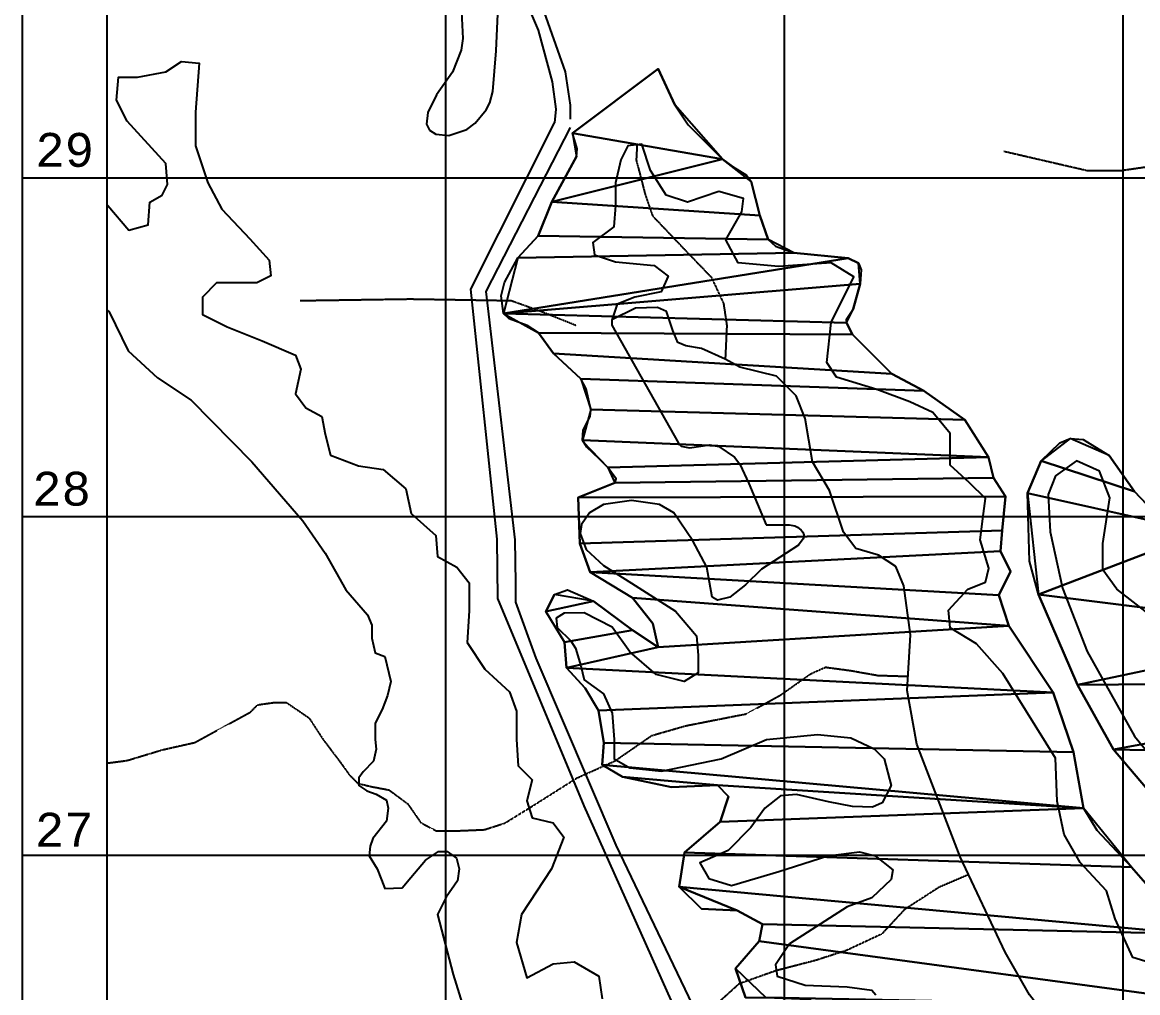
# Model space of a CAD drawing. Extents: x 19272750 to 38563660, y 1412748 to 2838873.
# Drawn here: x 19272750 to 19276044, y 1426593 to 1429459 of the extents above; entities that cross this region are included whole.
import ezdxf
from ezdxf.enums import TextEntityAlignment as Align

# ---------------------------------------------------------------- set-up
doc = ezdxf.new("R2010")
doc.units = 0
doc.header["$MEASUREMENT"] = 0
doc.linetypes.add('HIDDEN', pattern=[0.375, 0.25, -0.125])
for name, color, linetype in [('-1', 7, 'CONTINUOUS'), ('-5', 7, 'CONTINUOUS'), ('-51', 7, 'CONTINUOUS'), ('-52', 7, 'CONTINUOUS'), ('1', 7, 'CONTINUOUS'), ('5', 7, 'CONTINUOUS'), ('50', 7, 'CONTINUOUS'), ('51', 7, 'CONTINUOUS'), ('52', 7, 'CONTINUOUS')]:
    doc.layers.add(name, color=color, linetype=linetype)
doc.styles.add('MONOTXT', font='MONOTXT', dxfattribs={"height": 0.2})

msp = doc.modelspace()

# ---------------------------------------------------------------- linework, layer by layer
at = {"layer": '-1', "color": 7, "linetype": 'CONTINUOUS'}
for p, q in [((19272750, 1434250), (19272750, 1412750)), ((19273000, 1434250), (19273000, 1412750)), ((19274000, 1433000), (19274000, 1412750)), ((19275000, 1433000), (19275000, 1412750)), ((19276000, 1433000), (19276000, 1412750)), ((19272750, 1429000), (19282250, 1429000)), ((19272750, 1428000), (19282250, 1428000)), ((19272750, 1427000), (19282250, 1427000))]:
    msp.add_line(p, q, dxfattribs=at)
at = {"layer": '-1', "color": 30, "linetype": 'CONTINUOUS'}
for points in [[(19274046.1, 1429510.1), (19274051.3, 1429411.4), (19274046, 1429377.5), (19274020.2, 1429312.7), (19273973.6, 1429245.1), (19273947.7, 1429193.2), (19273943.3, 1429158.2), (19273952.9, 1429141.2), (19273971.3, 1429128.6), (19274009.8, 1429125.6), (19274062.4, 1429143.3), (19274087.5, 1429162), (19274120.2, 1429201.1), (19274130.7, 1429221.9), (19274139.3, 1429255.5), (19274149.6, 1429375), (19274154.8, 1429484.1)], [(19273000, 1428921.5), (19273002.6, 1428918.2), (19273064.8, 1428845.5), (19273121.8, 1428861.1), (19273126.9, 1428928.6), (19273163.2, 1428949.4), (19273178.7, 1428980.6), (19273173.5, 1429042.9), (19273059.6, 1429167.6), (19273028.6, 1429229.9), (19273033.7, 1429297.5), (19273090.7, 1429297.5), (19273173.5, 1429313.1), (19273220.1, 1429344.2), (19273271.9, 1429339), (19273261.6, 1429193.6), (19273261.6, 1429094.9), (19273297.8, 1428985.8), (19273339.2, 1428907.8), (19273422.1, 1428819.5), (19273479.1, 1428757.1), (19273484.2, 1428710.4), (19273442.8, 1428689.6), (19273323.7, 1428689.6), (19273282.3, 1428648.1), (19273282.3, 1428596.1), (19273354.8, 1428559.7), (19273458.3, 1428518.2), (19273556.7, 1428476.6), (19273572.3, 1428435), (19273556.7, 1428362.3), (19273587.8, 1428320.7), (19273634.4, 1428294.8), (19273644.8, 1428242.8), (19273660.3, 1428180.5), (19273743.1, 1428149.3), (19273815.6, 1428138.9), (19273883, 1428081.8), (19273898.5, 1428009), (19273971, 1427944.1), (19273976.2, 1427881.7), (19274033.1, 1427850.6), (19274069.4, 1427803.8), (19274069.4, 1427720.7), (19274064.2, 1427627.2), (19274116, 1427549.2), (19274188.5, 1427481.7), (19274209.2, 1427424.6), (19274209.2, 1427341.4), (19274214.4, 1427263.5), (19274255.8, 1427221.9), (19274240.3, 1427159.6), (19274255.8, 1427110.2), (19274317.9, 1427094.6), (19274349, 1427053.1), (19274312.8, 1426959.6), (19274224.7, 1426824.5), (19274209.2, 1426741.4), (19274240.3, 1426637.4), (19274317.9, 1426679), (19274380.1, 1426684.2), (19274452.6, 1426642.6), (19274462.9, 1426575.1)], [(19276184.7, 1426650.1), (19276029.4, 1426696.9), (19275977.6, 1426811.1), (19275951.7, 1426894.3), (19275874, 1426977.4), (19275827.4, 1427060.5), (19275806.7, 1427159.2), (19275801.5, 1427286.5), (19275713.5, 1427426.8), (19275646.2, 1427535.9), (19275568.5, 1427624.2), (19275490.8, 1427671), (19275485.6, 1427722.9), (19275542.6, 1427785.3), (19275594.4, 1427806.1), (19275604.8, 1427847.6), (19275578.9, 1427930.8), (19275589.2, 1428008.7), (19275594.4, 1428052.9), (19275547.8, 1428099.6), (19275490.8, 1428151.6), (19275490.8, 1428245.1), (19275439, 1428307.4), (19275371.7, 1428338.6), (19275273.3, 1428375), (19275154.2, 1428411.3), (19275126.5, 1428454.9), (19275138.7, 1428572.4), (19275206, 1428707.5), (19275138.7, 1428749), (19274983.4, 1428738.6), (19274864.2, 1428749), (19274828, 1428816.6), (19274874.6, 1428899.7), (19274879.8, 1428938.7), (19274807.3, 1428959.4), (19274714.1, 1428928.3), (19274651.9, 1428949.1), (19274605.3, 1429021.8), (19274579.4, 1429099.7), (19274538, 1429094.5), (19274517.3, 1429053), (19274501.8, 1428985.4), (19274501.8, 1428917.9), (19274496.6, 1428855.5), (19274434.5, 1428808.8), (19274439.6, 1428772.4), (19274501.8, 1428751.6), (19274615.7, 1428741.2), (19274657.1, 1428710.1), (19274636.4, 1428663.3), (19274558.7, 1428647.7), (19274506.9, 1428626.9), (19274491.4, 1428580.2), (19274491.4, 1428564.6)], [(19273000, 1428610.2), (19273006.7, 1428604.1), (19273062.8, 1428488.9), (19273149.6, 1428409.5), (19273249.1, 1428343), (19273427.7, 1428161.2), (19273578.2, 1427987.1), (19273644.6, 1427891.1), (19273705.8, 1427783.6), (19273769.6, 1427709.4), (19273782.4, 1427678.7), (19273782.4, 1427640.3), (19273792.6, 1427596.8), (19273820.7, 1427586.3), (19273838.5, 1427512.1), (19273828.3, 1427471.2), (19273813, 1427430.2), (19273792.6, 1427389.3), (19273792.6, 1427340.7), (19273795.2, 1427312.6), (19273787.5, 1427276.8), (19273756.9, 1427246.1), (19273744.1, 1427228.1), (19273744.1, 1427205.1), (19273767.1, 1427189.8), (19273795.2, 1427179.5), (19273825.8, 1427161.6), (19273830.9, 1427138.6), (19273825.8, 1427100.2), (19273784.9, 1427049.1), (19273777.3, 1427026), (19273774.7, 1426997.9), (19273797.7, 1426959.5), (19273810.5, 1426926.3), (19273820.7, 1426900.7), (19273871.7, 1426903.2), (19273897.2, 1426933.9), (19273940.6, 1426985.1), (19273978.9, 1427010.7), (19274004.4, 1427010.7), (19274032.5, 1426990.2), (19274040.1, 1426959.5), (19274035.1, 1426923.7), (19274001.9, 1426875.1), (19273976.4, 1426823.9), (19274022.3, 1426646.6), (19274093.7, 1426418.7)], [(19274491.4, 1428564.6), (19274688.2, 1428216.5), (19274696.3, 1428207.7), (19274720.2, 1428202.8), (19274780.7, 1428211.5), (19274807.3, 1428206.1), (19274853.2, 1428175.5), (19274869.4, 1428154.2), (19274895.3, 1428097), (19274947.1, 1427974.9)], [(19276096.7, 1427696.9), (19275982.8, 1427785.3), (19275941.3, 1427842.4), (19275941.3, 1427920.3), (19275962, 1428055.4), (19275931, 1428133.4), (19275863.7, 1428164.5), (19275801.5, 1428120.4), (19275779.5, 1428064.9), (19275786, 1427954.1), (19275822.2, 1427787.9), (19275894.7, 1427600.8), (19276034.5, 1427351.4), (19276153.6, 1427206)], [(19275042.8, 1427915.3), (19274932.7, 1427844.7), (19274886.1, 1427797.9), (19274839.5, 1427761.6), (19274803, 1427753), (19274787.7, 1427761.6), (19274772.1, 1427849.9), (19274730.7, 1427927.8), (19274673.8, 1428011), (19274632.3, 1428034.9), (19274549.5, 1428047.3), (19274466.6, 1428034.8), (19274425.2, 1428011), (19274401.6, 1427976.6), (19274397.8, 1427949.4), (19274414.9, 1427901.9), (19274466.6, 1427855.1), (19274549.5, 1427803.1), (19274678.9, 1427720), (19274741.1, 1427647.3), (19274746.3, 1427590.1), (19274746.3, 1427538.2), (19274704.8, 1427512.2), (19274622, 1427533), (19274544.3, 1427600.5), (19274492.5, 1427673.3), (19274409.7, 1427714.8), (19274350, 1427713.9), (19274326.8, 1427699.2), (19274330.1, 1427672.3), (19274370.1, 1427632.6), (19274383.8, 1427610.9), (19274399.3, 1427559), (19274409.7, 1427517.4), (19274466.6, 1427475.8), (19274492.5, 1427418.7), (19274497.7, 1427340.8), (19274497.7, 1427283.6), (19274544.3, 1427257.6), (19274637.5, 1427247.2), (19274813.6, 1427283.6), (19274948.2, 1427340.8), (19275098.4, 1427356.4), (19275196.8, 1427346), (19275265.4, 1427313.3), (19275295.2, 1427283.6), (19275315.9, 1427205.7), (19275290, 1427153.7), (19275260.7, 1427141.4), (19275201.9, 1427143.3), (19275131.1, 1427156.6), (19275036.7, 1427179.1), (19274989.6, 1427174.5), (19274943, 1427138.1), (19274901.6, 1427081), (19274834.3, 1427013.4), (19274751.4, 1426977.1), (19274777.3, 1426930.3), (19274844.6, 1426909.6), (19274984.5, 1426951.1), (19275129.5, 1426997.9), (19275222.3, 1427009.2), (19275269.3, 1426997.9), (19275321.1, 1426956.3), (19275315.7, 1426928.1), (19275258.9, 1426873.2), (19275186.4, 1426847.2), (19275015.5, 1426738.1), (19274974.1, 1426675.8), (19274979.3, 1426642), (19275062.1, 1426616), (19275186.4, 1426610.8), (19275258.9, 1426600.4), (19275271.1, 1426586.5)], [(19274947.1, 1427974.9), (19275014.4, 1427974.9), (19275025.8, 1427973.6), (19275031.3, 1427971.9), (19275039.2, 1427968.1), (19275050.7, 1427959.4), (19275054.9, 1427954), (19275058.1, 1427945.9), (19275058.5, 1427941.7), (19275057.3, 1427935.9), (19275055.9, 1427933.4), (19275042.8, 1427915.3)]]:
    msp.add_lwpolyline(points, dxfattribs=at)
at = {"layer": '-5', "color": 7, "linetype": 'CONTINUOUS'}
for points in [[(19274369.5, 1429173.3), (19274369.5, 1429214.4), (19274354, 1429313.2), (19274286.7, 1429505.4), (19274219.3, 1429657.4), (19274165, 1429748.4), (19274038.1, 1429904.3), (19273939.7, 1430023.8), (19273828.3, 1430168), (19273716.9, 1430266.7), (19273608.2, 1430336.9), (19273530.5, 1430394), (19273481.3, 1430482.4), (19273424.3, 1430553.8), (19273406.2, 1430569.4), (19273369.9, 1430579.8), (19273325.9, 1430572), (19273256, 1430543.4), (19273186.1, 1430501.9), (19273118.8, 1430481.1), (19273077.3, 1430488.9), (19273022.9, 1430533), (19273000, 1430559.4)], [(19273000, 1430508), (19273022.9, 1430485), (19273079.9, 1430455.1), (19273116.2, 1430447.3), (19273162.8, 1430447.3), (19273206.8, 1430473.3), (19273281.9, 1430504.5), (19273331.1, 1430527.8), (19273357, 1430530.4), (19273382.9, 1430530.4), (19273408.8, 1430522.6), (19273432.1, 1430504.5), (19273481.3, 1430410.9), (19273515, 1430361.6), (19273582.3, 1430312.2), (19273771.3, 1430169.3), (19273877.5, 1430042), (19273973.3, 1429916), (19274102.8, 1429767.9), (19274206.4, 1429593.8), (19274273.7, 1429436.6), (19274315.1, 1429283.3), (19274325.5, 1429202.8), (19274322.2, 1429162.9)], [(19274700.1, 1426496.8), (19274409.7, 1427144.8), (19274154.3, 1427757.3), (19274152.3, 1427932.4), (19274074.2, 1428671), (19274322.2, 1429162.9)], [(19274367.8, 1429148.5), (19274119.4, 1428664.1), (19274124.4, 1428613.8), (19274204.5, 1427930.6), (19274207, 1427802.5), (19274207, 1427747.2), (19274267.1, 1427581.4), (19274502.5, 1427028.8), (19274740.4, 1426533.9)]]:
    msp.add_lwpolyline(points, dxfattribs=at)
at = {"layer": '-51', "color": 4, "linetype": 'HIDDEN'}
for points in [[(19274565.5, 1429098.3), (19274563.1, 1429052.3), (19274572.7, 1429016.1), (19274589.6, 1428950.8), (19274611.3, 1428887.9), (19274712.5, 1428781.6), (19274784.8, 1428706.6), (19274820.9, 1428629.3), (19274830.6, 1428564), (19274826, 1428464.9)], [(19275648.5, 1429078.9), (19275893.6, 1429022.2), (19275997.3, 1429022.2), (19276129.3, 1429041.1)], [(19274384.8, 1428564), (19274288.4, 1428602.7), (19274194.4, 1428636.6), (19273895.6, 1428641.4), (19273570.3, 1428636.6)], [(19273000, 1427273), (19273004.1, 1427271.9), (19273059.5, 1427279.2), (19273163.1, 1427310.6), (19273259.5, 1427332.4), (19273423.3, 1427421.8), (19273445, 1427443.6), (19273495.6, 1427450.8), (19273529.4, 1427450.8), (19273596.8, 1427404.9), (19273637.8, 1427342.1), (19273690.8, 1427271.9), (19273714.9, 1427238.1), (19273741.4, 1427211.5), (19273782.4, 1427201.8), (19273833, 1427192.2), (19273888.4, 1427151.1), (19273926.9, 1427095.5), (19273972.7, 1427071.3), (19274030.6, 1427071.3), (19274114.9, 1427074.9), (19274175.1, 1427094.3), (19274257.1, 1427145), (19274387.2, 1427227.2), (19274500.4, 1427278), (19274608.9, 1427352.9), (19274710.1, 1427381.9), (19274888.4, 1427417), (19274989.6, 1427472.6), (19275078.8, 1427535.4), (19275122.1, 1427554.8), (19275194.4, 1427545.1), (19275276.4, 1427530.6), (19275365.3, 1427527.8)], [(19275544.5, 1426941.8), (19275457.1, 1426904.3), (19275355.9, 1426839.1), (19275288.4, 1426766.6), (19275184.8, 1426718.3), (19275095.6, 1426689.3), (19274975.2, 1426657.9), (19274866.7, 1426619.3), (19274770.3, 1426532.3), (19274688.4, 1426426)]]:
    msp.add_lwpolyline(points, dxfattribs=at)
at = {"layer": '-51', "color": 4, "linetype": 'CONTINUOUS'}
for points in [[(19274826, 1428464.9), (19274755.9, 1428496.3), (19274710.1, 1428503.6), (19274686, 1428513.3), (19274671.5, 1428549.5), (19274652.2, 1428605.1), (19274625.8, 1428617.2), (19274560.7, 1428614.8), (19274490.8, 1428580.9)], [(19275372.9, 1427650.4), (19275353.6, 1427795.4), (19275329.5, 1427852.2), (19275278.9, 1427886), (19275211.5, 1427905.4), (19275175.3, 1427953.7), (19275134.4, 1428077), (19275083.8, 1428161.6), (19275062.1, 1428289.7), (19275035.6, 1428356.1), (19274977.8, 1428414.1), (19274869.4, 1428440.7), (19274826, 1428464.9)], [(19275948.7, 1426468.5), (19275825.8, 1426456.4), (19275724.6, 1426586.9), (19275652.4, 1426712.6), (19275519.9, 1426994.2), (19275392.2, 1427327.7), (19275363.3, 1427486), (19275372.9, 1427650.4)]]:
    msp.add_lwpolyline(points, dxfattribs=at)
at = {"layer": '-52', "color": 4, "linetype": 'CONTINUOUS'}
msp.add_line((19274374.6, 1429131.9), (19274627.6, 1429322.1), dxfattribs=at)
for points in [[(19274627.6, 1429322.1), (19274677.3, 1429216.1), (19274716.1, 1429156.9), (19274817.8, 1429055), (19274847.4, 1429033.9), (19274888.5, 1429008), (19274903.1, 1428989.5), (19274928.2, 1428888.8), (19274953.3, 1428818.4), (19274974, 1428798), (19275028.6, 1428778.1), (19275189.2, 1428763), (19275219.3, 1428747.9), (19275227.8, 1428728), (19275224.3, 1428687.5), (19275204.2, 1428611.9), (19275195.4, 1428598.4), (19275183.4, 1428580.6), (19275184.2, 1428571.7), (19275202.2, 1428537.2)], [(19274391.9, 1428056.4), (19274499.8, 1428099.2), (19274503.5, 1428110.8), (19274479.7, 1428144.5), (19274454, 1428170.5), (19274417.1, 1428204.2), (19274404.4, 1428225), (19274406.7, 1428255), (19274426.7, 1428295.5), (19274429.5, 1428315.6), (19274415.4, 1428376.5), (19274399.4, 1428406.2), (19274319.1, 1428481.7), (19274274.7, 1428542.6), (19274240.6, 1428563.6), (19274188, 1428583.3), (19274171, 1428599.3), (19274164.1, 1428651.1), (19274174.4, 1428690.7), (19274213.8, 1428763.6), (19274274, 1428829), (19274314.1, 1428929.7), (19274386.9, 1429063.1), (19274388.3, 1429085.7), (19274374.6, 1429131.9)], [(19275202.2, 1428537.2), (19275317.6, 1428421.4), (19275412.9, 1428371.1), (19275533.3, 1428285.5), (19275603.6, 1428174.8), (19275618.6, 1428114.4), (19275653.7, 1428059), (19275643.7, 1427958.3), (19275638.7, 1427897.9), (19275668.8, 1427837.5), (19275633.6, 1427767.1), (19275663.8, 1427676.5), (19275794.2, 1427480.2), (19275854.4, 1427304), (19275884.5, 1427137.9), (19275923.8, 1427073.5), (19276025.7, 1426964)], [(19276067.6, 1427200.8), (19275972.3, 1427311.6), (19275866.9, 1427502.8), (19275751.6, 1427769.6), (19275725.1, 1427867.6), (19275718.9, 1428069.1), (19275759.1, 1428164.7), (19275814.2, 1428217.6), (19275844.4, 1428230.1), (19275883.5, 1428227.6), (19275959.8, 1428179.8), (19276035, 1428074.1), (19276125.3, 1427978.5)], [(19274886.1, 1426579.1), (19274856, 1426664.7), (19274926.2, 1426745.2), (19274936.2, 1426795.6), (19274861, 1426835.8), (19274755.6, 1426840.9), (19274690.4, 1426906.3), (19274705.5, 1427006.9), (19274810.8, 1427097.6), (19274835.9, 1427173.1), (19274803.3, 1427205.8), (19274667.8, 1427200.7), (19274522.3, 1427230.9), (19274462.1, 1427266.2), (19274467.1, 1427331.6), (19274452.1, 1427427.2), (19274411.9, 1427492.7), (19274356.8, 1427553.1), (19274351.8, 1427628.6), (19274296.6, 1427719.2), (19274321.6, 1427769.5), (19274360.1, 1427783.2), (19274437, 1427749.4), (19274552.4, 1427663.8), (19274627.7, 1427613.5), (19274612.6, 1427683.9), (19274552.4, 1427759.4), (19274427, 1427834.9), (19274396.9, 1427920.5), (19274391.9, 1428056.4)], [(19276025.7, 1426964), (19276198.5, 1426767.5), (19276368.3, 1426550.1), (19276469.2, 1426468.8), (19276618.8, 1426376.3), (19276679.7, 1426316.1), (19276734.2, 1426241.6), (19276863.1, 1426062.7), (19276880.5, 1426050), (19276918.2, 1426070.3), (19277000.4, 1426196.6), (19277041.5, 1426246.6), (19277112.1, 1426287), (19277212.7, 1426339.5), (19277244.7, 1426370.8), (19277254.8, 1426400.6), (19277239.2, 1426472.4), (19277189.2, 1426551.8), (19277047.4, 1426691.9), (19276882.5, 1426807.4), (19276794, 1426851), (19276582.7, 1426934.8), (19276397.7, 1427009.9), (19276100.2, 1427169.6)]]:
    msp.add_lwpolyline(points, dxfattribs=at)
at = {"layer": '1', "color": 7, "linetype": 'CONTINUOUS'}
for p, q in [((19272750, 1434250), (19272750, 1412750)), ((19273000, 1434250), (19273000, 1412750)), ((19274000, 1433000), (19274000, 1412750)), ((19275000, 1433000), (19275000, 1412750)), ((19276000, 1433000), (19276000, 1412750)), ((19272750, 1429000), (19282250, 1429000)), ((19272750, 1428000), (19282250, 1428000)), ((19272750, 1427000), (19282250, 1427000))]:
    msp.add_line(p, q, dxfattribs=at)
at = {"layer": '1', "color": 30, "linetype": 'CONTINUOUS'}
for points in [[(19274046.1, 1429510.1), (19274051.3, 1429411.4), (19274046, 1429377.5), (19274020.2, 1429312.7), (19273973.6, 1429245.1), (19273947.7, 1429193.2), (19273943.3, 1429158.2), (19273952.9, 1429141.2), (19273971.3, 1429128.6), (19274009.8, 1429125.6), (19274062.4, 1429143.3), (19274087.5, 1429162), (19274120.2, 1429201.1), (19274130.7, 1429221.9), (19274139.3, 1429255.5), (19274149.6, 1429375), (19274154.8, 1429484.1)], [(19273000, 1428921.5), (19273002.6, 1428918.2), (19273064.8, 1428845.5), (19273121.8, 1428861.1), (19273126.9, 1428928.6), (19273163.2, 1428949.4), (19273178.7, 1428980.6), (19273173.5, 1429042.9), (19273059.6, 1429167.6), (19273028.6, 1429229.9), (19273033.7, 1429297.5), (19273090.7, 1429297.5), (19273173.5, 1429313.1), (19273220.1, 1429344.2), (19273271.9, 1429339), (19273261.6, 1429193.6), (19273261.6, 1429094.9), (19273297.8, 1428985.8), (19273339.2, 1428907.8), (19273422.1, 1428819.5), (19273479.1, 1428757.1), (19273484.2, 1428710.4), (19273442.8, 1428689.6), (19273323.7, 1428689.6), (19273282.3, 1428648.1), (19273282.3, 1428596.1), (19273354.8, 1428559.7), (19273458.3, 1428518.2), (19273556.7, 1428476.6), (19273572.3, 1428435), (19273556.7, 1428362.3), (19273587.8, 1428320.7), (19273634.4, 1428294.8), (19273644.8, 1428242.8), (19273660.3, 1428180.5), (19273743.1, 1428149.3), (19273815.6, 1428138.9), (19273883, 1428081.8), (19273898.5, 1428009), (19273971, 1427944.1), (19273976.2, 1427881.7), (19274033.1, 1427850.6), (19274069.4, 1427803.8), (19274069.4, 1427720.7), (19274064.2, 1427627.2), (19274116, 1427549.2), (19274188.5, 1427481.7), (19274209.2, 1427424.6), (19274209.2, 1427341.4), (19274214.4, 1427263.5), (19274255.8, 1427221.9), (19274240.3, 1427159.6), (19274255.8, 1427110.2), (19274317.9, 1427094.6), (19274349, 1427053.1), (19274312.8, 1426959.6), (19274224.7, 1426824.5), (19274209.2, 1426741.4), (19274240.3, 1426637.4), (19274317.9, 1426679), (19274380.1, 1426684.2), (19274452.6, 1426642.6), (19274462.9, 1426575.1)], [(19276184.7, 1426650.1), (19276029.4, 1426696.9), (19275977.6, 1426811.1), (19275951.7, 1426894.3), (19275874, 1426977.4), (19275827.4, 1427060.5), (19275806.7, 1427159.2), (19275801.5, 1427286.5), (19275713.5, 1427426.8), (19275646.2, 1427535.9), (19275568.5, 1427624.2), (19275490.8, 1427671), (19275485.6, 1427722.9), (19275542.6, 1427785.3), (19275594.4, 1427806.1), (19275604.8, 1427847.6), (19275578.9, 1427930.8), (19275589.2, 1428008.7), (19275594.4, 1428052.9), (19275547.8, 1428099.6), (19275490.8, 1428151.6), (19275490.8, 1428245.1), (19275439, 1428307.4), (19275371.7, 1428338.6), (19275273.3, 1428375), (19275154.2, 1428411.3), (19275126.5, 1428454.9), (19275138.7, 1428572.4), (19275206, 1428707.5), (19275138.7, 1428749), (19274983.4, 1428738.6), (19274864.2, 1428749), (19274828, 1428816.6), (19274874.6, 1428899.7), (19274879.8, 1428938.7), (19274807.3, 1428959.4), (19274714.1, 1428928.3), (19274651.9, 1428949.1), (19274605.3, 1429021.8), (19274579.4, 1429099.7), (19274538, 1429094.5), (19274517.3, 1429053), (19274501.8, 1428985.4), (19274501.8, 1428917.9), (19274496.6, 1428855.5), (19274434.5, 1428808.8), (19274439.6, 1428772.4), (19274501.8, 1428751.6), (19274615.7, 1428741.2), (19274657.1, 1428710.1), (19274636.4, 1428663.3), (19274558.7, 1428647.7), (19274506.9, 1428626.9), (19274491.4, 1428580.2), (19274491.4, 1428564.6)], [(19273000, 1428610.2), (19273006.7, 1428604.1), (19273062.8, 1428488.9), (19273149.6, 1428409.5), (19273249.1, 1428343), (19273427.7, 1428161.2), (19273578.2, 1427987.1), (19273644.6, 1427891.1), (19273705.8, 1427783.6), (19273769.6, 1427709.4), (19273782.4, 1427678.7), (19273782.4, 1427640.3), (19273792.6, 1427596.8), (19273820.7, 1427586.3), (19273838.5, 1427512.1), (19273828.3, 1427471.2), (19273813, 1427430.2), (19273792.6, 1427389.3), (19273792.6, 1427340.7), (19273795.2, 1427312.6), (19273787.5, 1427276.8), (19273756.9, 1427246.1), (19273744.1, 1427228.1), (19273744.1, 1427205.1), (19273767.1, 1427189.8), (19273795.2, 1427179.5), (19273825.8, 1427161.6), (19273830.9, 1427138.6), (19273825.8, 1427100.2), (19273784.9, 1427049.1), (19273777.3, 1427026), (19273774.7, 1426997.9), (19273797.7, 1426959.5), (19273810.5, 1426926.3), (19273820.7, 1426900.7), (19273871.7, 1426903.2), (19273897.2, 1426933.9), (19273940.6, 1426985.1), (19273978.9, 1427010.7), (19274004.4, 1427010.7), (19274032.5, 1426990.2), (19274040.1, 1426959.5), (19274035.1, 1426923.7), (19274001.9, 1426875.1), (19273976.4, 1426823.9), (19274022.3, 1426646.6), (19274093.7, 1426418.7)], [(19274491.4, 1428564.6), (19274688.2, 1428216.5), (19274696.3, 1428207.7), (19274720.2, 1428202.8), (19274780.7, 1428211.5), (19274807.3, 1428206.1), (19274853.2, 1428175.5), (19274869.4, 1428154.2), (19274895.3, 1428097), (19274947.1, 1427974.9)], [(19276096.7, 1427696.9), (19275982.8, 1427785.3), (19275941.3, 1427842.4), (19275941.3, 1427920.3), (19275962, 1428055.4), (19275931, 1428133.4), (19275863.7, 1428164.5), (19275801.5, 1428120.4), (19275779.5, 1428064.9), (19275786, 1427954.1), (19275822.2, 1427787.9), (19275894.7, 1427600.8), (19276034.5, 1427351.4), (19276153.6, 1427206)], [(19275042.8, 1427915.3), (19274932.7, 1427844.7), (19274886.1, 1427797.9), (19274839.5, 1427761.6), (19274803, 1427753), (19274787.7, 1427761.6), (19274772.1, 1427849.9), (19274730.7, 1427927.8), (19274673.8, 1428011), (19274632.3, 1428034.9), (19274549.5, 1428047.3), (19274466.6, 1428034.8), (19274425.2, 1428011), (19274401.6, 1427976.6), (19274397.8, 1427949.4), (19274414.9, 1427901.9), (19274466.6, 1427855.1), (19274549.5, 1427803.1), (19274678.9, 1427720), (19274741.1, 1427647.3), (19274746.3, 1427590.1), (19274746.3, 1427538.2), (19274704.8, 1427512.2), (19274622, 1427533), (19274544.3, 1427600.5), (19274492.5, 1427673.3), (19274409.7, 1427714.8), (19274350, 1427713.9), (19274326.8, 1427699.2), (19274330.1, 1427672.3), (19274370.1, 1427632.6), (19274383.8, 1427610.9), (19274399.3, 1427559), (19274409.7, 1427517.4), (19274466.6, 1427475.8), (19274492.5, 1427418.7), (19274497.7, 1427340.8), (19274497.7, 1427283.6), (19274544.3, 1427257.6), (19274637.5, 1427247.2), (19274813.6, 1427283.6), (19274948.2, 1427340.8), (19275098.4, 1427356.4), (19275196.8, 1427346), (19275265.4, 1427313.3), (19275295.2, 1427283.6), (19275315.9, 1427205.7), (19275290, 1427153.7), (19275260.7, 1427141.4), (19275201.9, 1427143.3), (19275131.1, 1427156.6), (19275036.7, 1427179.1), (19274989.6, 1427174.5), (19274943, 1427138.1), (19274901.6, 1427081), (19274834.3, 1427013.4), (19274751.4, 1426977.1), (19274777.3, 1426930.3), (19274844.6, 1426909.6), (19274984.5, 1426951.1), (19275129.5, 1426997.9), (19275222.3, 1427009.2), (19275269.3, 1426997.9), (19275321.1, 1426956.3), (19275315.7, 1426928.1), (19275258.9, 1426873.2), (19275186.4, 1426847.2), (19275015.5, 1426738.1), (19274974.1, 1426675.8), (19274979.3, 1426642), (19275062.1, 1426616), (19275186.4, 1426610.8), (19275258.9, 1426600.4), (19275271.1, 1426586.5)], [(19274947.1, 1427974.9), (19275014.4, 1427974.9), (19275025.8, 1427973.6), (19275031.3, 1427971.9), (19275039.2, 1427968.1), (19275050.7, 1427959.4), (19275054.9, 1427954), (19275058.1, 1427945.9), (19275058.5, 1427941.7), (19275057.3, 1427935.9), (19275055.9, 1427933.4), (19275042.8, 1427915.3)]]:
    msp.add_lwpolyline(points, dxfattribs=at)
at = {"layer": '5', "color": 7, "linetype": 'CONTINUOUS'}
for points in [[(19274369.5, 1429173.3), (19274369.5, 1429214.4), (19274354, 1429313.2), (19274286.7, 1429505.4), (19274219.3, 1429657.4), (19274165, 1429748.4), (19274038.1, 1429904.3), (19273939.7, 1430023.8), (19273828.3, 1430168), (19273716.9, 1430266.7), (19273608.2, 1430336.9), (19273530.5, 1430394), (19273481.3, 1430482.4), (19273424.3, 1430553.8), (19273406.2, 1430569.4), (19273369.9, 1430579.8), (19273325.9, 1430572), (19273256, 1430543.4), (19273186.1, 1430501.9), (19273118.8, 1430481.1), (19273077.3, 1430488.9), (19273022.9, 1430533), (19273000, 1430559.4)], [(19273000, 1430508), (19273022.9, 1430485), (19273079.9, 1430455.1), (19273116.2, 1430447.3), (19273162.8, 1430447.3), (19273206.8, 1430473.3), (19273281.9, 1430504.5), (19273331.1, 1430527.8), (19273357, 1430530.4), (19273382.9, 1430530.4), (19273408.8, 1430522.6), (19273432.1, 1430504.5), (19273481.3, 1430410.9), (19273515, 1430361.6), (19273582.3, 1430312.2), (19273771.3, 1430169.3), (19273877.5, 1430042), (19273973.3, 1429916), (19274102.8, 1429767.9), (19274206.4, 1429593.8), (19274273.7, 1429436.6), (19274315.1, 1429283.3), (19274325.5, 1429202.8), (19274322.2, 1429162.9)], [(19274700.1, 1426496.8), (19274409.7, 1427144.8), (19274154.3, 1427757.3), (19274152.3, 1427932.4), (19274074.2, 1428671), (19274322.2, 1429162.9)], [(19274367.8, 1429148.5), (19274119.4, 1428664.1), (19274124.4, 1428613.8), (19274204.5, 1427930.6), (19274207, 1427802.5), (19274207, 1427747.2), (19274267.1, 1427581.4), (19274502.5, 1427028.8), (19274740.4, 1426533.9)]]:
    msp.add_lwpolyline(points, dxfattribs=at)
at = {"layer": '51', "color": 4, "linetype": 'HIDDEN'}
for points in [[(19274565.5, 1429098.3), (19274563.1, 1429052.3), (19274572.7, 1429016.1), (19274589.6, 1428950.8), (19274611.3, 1428887.9), (19274712.5, 1428781.6), (19274784.8, 1428706.6), (19274820.9, 1428629.3), (19274830.6, 1428564), (19274826, 1428464.9)], [(19275648.5, 1429078.9), (19275893.6, 1429022.2), (19275997.3, 1429022.2), (19276129.3, 1429041.1)], [(19274384.8, 1428564), (19274288.4, 1428602.7), (19274194.4, 1428636.6), (19273895.6, 1428641.4), (19273570.3, 1428636.6)], [(19273000, 1427273), (19273004.1, 1427271.9), (19273059.5, 1427279.2), (19273163.1, 1427310.6), (19273259.5, 1427332.4), (19273423.3, 1427421.8), (19273445, 1427443.6), (19273495.6, 1427450.8), (19273529.4, 1427450.8), (19273596.8, 1427404.9), (19273637.8, 1427342.1), (19273690.8, 1427271.9), (19273714.9, 1427238.1), (19273741.4, 1427211.5), (19273782.4, 1427201.8), (19273833, 1427192.2), (19273888.4, 1427151.1), (19273926.9, 1427095.5), (19273972.7, 1427071.3), (19274030.6, 1427071.3), (19274114.9, 1427074.9), (19274175.1, 1427094.3), (19274257.1, 1427145), (19274387.2, 1427227.2), (19274500.4, 1427278), (19274608.9, 1427352.9), (19274710.1, 1427381.9), (19274888.4, 1427417), (19274989.6, 1427472.6), (19275078.8, 1427535.4), (19275122.1, 1427554.8), (19275194.4, 1427545.1), (19275276.4, 1427530.6), (19275365.3, 1427527.8)], [(19275544.5, 1426941.8), (19275457.1, 1426904.3), (19275355.9, 1426839.1), (19275288.4, 1426766.6), (19275184.8, 1426718.3), (19275095.6, 1426689.3), (19274975.2, 1426657.9), (19274866.7, 1426619.3), (19274770.3, 1426532.3), (19274688.4, 1426426)]]:
    msp.add_lwpolyline(points, dxfattribs=at)
at = {"layer": '51', "color": 4, "linetype": 'CONTINUOUS'}
for points in [[(19274826, 1428464.9), (19274755.9, 1428496.3), (19274710.1, 1428503.6), (19274686, 1428513.3), (19274671.5, 1428549.5), (19274652.2, 1428605.1), (19274625.8, 1428617.2), (19274560.7, 1428614.8), (19274490.8, 1428580.9)], [(19275372.9, 1427650.4), (19275353.6, 1427795.4), (19275329.5, 1427852.2), (19275278.9, 1427886), (19275211.5, 1427905.4), (19275175.3, 1427953.7), (19275134.4, 1428077), (19275083.8, 1428161.6), (19275062.1, 1428289.7), (19275035.6, 1428356.1), (19274977.8, 1428414.1), (19274869.4, 1428440.7), (19274826, 1428464.9)], [(19275948.7, 1426468.5), (19275825.8, 1426456.4), (19275724.6, 1426586.9), (19275652.4, 1426712.6), (19275519.9, 1426994.2), (19275392.2, 1427327.7), (19275363.3, 1427486), (19275372.9, 1427650.4)]]:
    msp.add_lwpolyline(points, dxfattribs=at)
at = {"layer": '52', "color": 4, "linetype": 'CONTINUOUS'}
msp.add_line((19274374.6, 1429131.9), (19274627.6, 1429322.1), dxfattribs=at)
for points in [[(19274627.6, 1429322.1), (19274677.3, 1429216.1), (19274716.1, 1429156.9), (19274817.8, 1429055), (19274847.4, 1429033.9), (19274888.5, 1429008), (19274903.1, 1428989.5), (19274928.2, 1428888.8), (19274953.3, 1428818.4), (19274974, 1428798), (19275028.6, 1428778.1), (19275189.2, 1428763), (19275219.3, 1428747.9), (19275227.8, 1428728), (19275224.3, 1428687.5), (19275204.2, 1428611.9), (19275195.4, 1428598.4), (19275183.4, 1428580.6), (19275184.2, 1428571.7), (19275202.2, 1428537.2)], [(19274391.9, 1428056.4), (19274499.8, 1428099.2), (19274503.5, 1428110.8), (19274479.7, 1428144.5), (19274454, 1428170.5), (19274417.1, 1428204.2), (19274404.4, 1428225), (19274406.7, 1428255), (19274426.7, 1428295.5), (19274429.5, 1428315.6), (19274415.4, 1428376.5), (19274399.4, 1428406.2), (19274319.1, 1428481.7), (19274274.7, 1428542.6), (19274240.6, 1428563.6), (19274188, 1428583.3), (19274171, 1428599.3), (19274164.1, 1428651.1), (19274174.4, 1428690.7), (19274213.8, 1428763.6), (19274274, 1428829), (19274314.1, 1428929.7), (19274386.9, 1429063.1), (19274388.3, 1429085.7), (19274374.6, 1429131.9)], [(19275202.2, 1428537.2), (19275317.6, 1428421.4), (19275412.9, 1428371.1), (19275533.3, 1428285.5), (19275603.6, 1428174.8), (19275618.6, 1428114.4), (19275653.7, 1428059), (19275643.7, 1427958.3), (19275638.7, 1427897.9), (19275668.8, 1427837.5), (19275633.6, 1427767.1), (19275663.8, 1427676.5), (19275794.2, 1427480.2), (19275854.4, 1427304), (19275884.5, 1427137.9), (19275923.8, 1427073.5), (19276025.7, 1426964)], [(19276067.6, 1427200.8), (19275972.3, 1427311.6), (19275866.9, 1427502.8), (19275751.6, 1427769.6), (19275725.1, 1427867.6), (19275718.9, 1428069.1), (19275759.1, 1428164.7), (19275814.2, 1428217.6), (19275844.4, 1428230.1), (19275883.5, 1428227.6), (19275959.8, 1428179.8), (19276035, 1428074.1), (19276125.3, 1427978.5)], [(19274886.1, 1426579.1), (19274856, 1426664.7), (19274926.2, 1426745.2), (19274936.2, 1426795.6), (19274861, 1426835.8), (19274755.6, 1426840.9), (19274690.4, 1426906.3), (19274705.5, 1427006.9), (19274810.8, 1427097.6), (19274835.9, 1427173.1), (19274803.3, 1427205.8), (19274667.8, 1427200.7), (19274522.3, 1427230.9), (19274462.1, 1427266.2), (19274467.1, 1427331.6), (19274452.1, 1427427.2), (19274411.9, 1427492.7), (19274356.8, 1427553.1), (19274351.8, 1427628.6), (19274296.6, 1427719.2), (19274321.6, 1427769.5), (19274360.1, 1427783.2), (19274437, 1427749.4), (19274552.4, 1427663.8), (19274627.7, 1427613.5), (19274612.6, 1427683.9), (19274552.4, 1427759.4), (19274427, 1427834.9), (19274396.9, 1427920.5), (19274391.9, 1428056.4)], [(19276025.7, 1426964), (19276198.5, 1426767.5), (19276368.3, 1426550.1), (19276469.2, 1426468.8), (19276618.8, 1426376.3), (19276679.7, 1426316.1), (19276734.2, 1426241.6), (19276863.1, 1426062.7), (19276880.5, 1426050), (19276918.2, 1426070.3), (19277000.4, 1426196.6), (19277041.5, 1426246.6), (19277112.1, 1426287), (19277212.7, 1426339.5), (19277244.7, 1426370.8), (19277254.8, 1426400.6), (19277239.2, 1426472.4), (19277189.2, 1426551.8), (19277047.4, 1426691.9), (19276882.5, 1426807.4), (19276794, 1426851), (19276582.7, 1426934.8), (19276397.7, 1427009.9), (19276100.2, 1427169.6)]]:
    msp.add_lwpolyline(points, dxfattribs=at)

# ---------------------------------------------------------------- texts
at = {"layer": '-1', "color": 7, "linetype": 'CONTINUOUS', "style": 'MONOTXT'}
for s, p in [('29', (19272875.1, 1429082.7)), ('28', (19272866, 1428081.9)), ('27', (19272873.9, 1427075.5))]:
    msp.add_text(s, height=100, dxfattribs=at).set_placement(p, align=Align.MIDDLE)
at = {"layer": '1', "color": 7, "linetype": 'CONTINUOUS', "style": 'MONOTXT'}
for s, p in [('29', (19272875.1, 1429082.7)), ('28', (19272866, 1428081.9)), ('27', (19272873.9, 1427075.5))]:
    msp.add_text(s, height=100, dxfattribs=at).set_placement(p, align=Align.MIDDLE)

# ---------------------------------------------------------------- meshes
at = {"layer": '50', "color": 134, "linetype": 'CONTINUOUS'}
mesh = msp.add_polyface(dxfattribs=at)
corners = [(19274437, 1427749.4), (19274296.6, 1427719.2), (19274552.4, 1427663.8), (19274351.8, 1427628.6), (19277114.7, 1425705.2), (19276904.4, 1426062.5), (19276022.5, 1425932.3), (19276017.5, 1425761.2), (19277612.2, 1425259.9), (19277249.7, 1425347.2), (19275183.9, 1426307.4), (19275131.9, 1426332.5), (19274817.8, 1429055), (19274374.6, 1429131.9), (19274314.1, 1428929.7), (19274928.2, 1428888.8), (19274953.3, 1428818.4), (19274274, 1428829), (19275028.6, 1428778.1), (19274213.8, 1428763.6), (19275189.2, 1428763), (19274171, 1428599.3), (19275224.3, 1428687.5), (19275184.2, 1428571.7), (19275202.2, 1428537.2), (19274274.7, 1428542.6), (19275317.6, 1428421.4), (19274319.1, 1428481.7), (19275412.9, 1428371.1), (19274399.4, 1428406.2), (19275533.3, 1428285.5), (19274429.5, 1428315.6), (19275603.6, 1428174.8), (19274404.4, 1428225), (19274479.7, 1428144.5), (19275618.6, 1428114.4), (19274499.8, 1428099.2), (19275653.7, 1428059), (19274391.9, 1428056.4), (19275643.7, 1427958.3), (19274396.9, 1427920.5), (19275638.7, 1427897.9), (19274427, 1427834.9), (19275633.6, 1427767.1), (19275663.8, 1427676.5), (19274552.4, 1427759.4), (19274627.7, 1427613.5), (19275794.2, 1427480.2), (19274356.8, 1427553.1), (19274452.1, 1427427.2), (19275854.4, 1427304), (19274467.1, 1427331.6), (19275884.5, 1427137.9), (19274462.1, 1427266.2), (19274803.3, 1427205.8), (19274810.8, 1427097.6), (19276025.7, 1426964), (19274705.5, 1427006.9), (19276198.5, 1426767.5), (19274690.4, 1426906.3), (19274861, 1426835.8), (19274936.2, 1426795.6), (19276368.3, 1426550.1), (19274926.2, 1426745.2), (19274946.3, 1426579.1), (19275157, 1426533.8), (19276679.7, 1426316.1), (19275172.1, 1426483.5), (19275131.9, 1426418), (19275372.8, 1426342.6), (19276734.2, 1426241.6), (19275520.8, 1426274.6), (19276863.1, 1426062.7), (19275641.2, 1426158.8), (19275801.7, 1426073.3), (19277276.9, 1425047.9), (19275987.4, 1425207.5), (19276263.3, 1425111.9), (19276087.7, 1425122), (19277249.8, 1424865.3), (19276298.4, 1425026.3), (19276300.1, 1424937.1), (19276378.7, 1424794.8), (19277304.7, 1424777.6), (19276378.7, 1424643.8), (19276655.9, 1424654.4), (19276484.1, 1424593.5), (19278029.5, 1424372.6), (19277420.7, 1424739.8), (19276759.7, 1424626), (19276862.9, 1424424.8), (19277068.6, 1424278.9), (19278042.4, 1424262), (19277068.6, 1424278.9), (19278136.7, 1424167.4), (19277063.6, 1424122.8), (19278067.5, 1424119.9), (19277048.5, 1424002), (19277923.8, 1423908), (19277254.2, 1423936.6), (19275947.2, 1425731), (19275701.4, 1425655.5), (19277056.4, 1425680.1), (19277041.5, 1425645.4), (19275586, 1425600.1), (19277026.6, 1425565.9), (19275470.6, 1425554.8), (19277026.6, 1425486.4), (19275425.4, 1425469.3), (19277021.7, 1425406.9), (19275438, 1425416.4), (19277006.8, 1425352.2), (19275498.2, 1425285.6), (19277061.4, 1425267.7), (19275902.1, 1425212.6), (19277170.4, 1425262.8), (19275761.6, 1425101.8), (19275498.2, 1425129.5), (19275666.3, 1424996.1), (19275397.9, 1424953.4), (19275515.8, 1424915.6), (19275252.4, 1424817.4), (19275456.1, 1424805.1), (19275167.1, 1424747), (19275601, 1424623.7), (19275077.6, 1424629.5), (19275681.3, 1424538.1), (19275116.9, 1424596), (19275279.9, 1424482.7), (19275806.8, 1424367), (19275395.3, 1424462.6), (19275586, 1424296.5), (19275907.1, 1424251.2), (19275621.1, 1424175.7), (19275892, 1424155.6), (19275596, 1424075), (19275858.3, 1424025.9), (19275540.8, 1424024.7), (19275716.9, 1423950.3), (19277601.5, 1425247.7), (19275252.3, 1426352.6), (19274856, 1426664.7), (19274522.3, 1427230.9), (19275937.2, 1426028), (19276574.4, 1424603.5), (19276393.8, 1424568.3), (19276358.6, 1424900.5), (19276298.4, 1424940.8), (19276173, 1425116.9), (19275470.6, 1424754.5), (19275811.1, 1423950.3), (19275641.5, 1423903.1), (19275550.9, 1423914), (19275445.5, 1424402.2), (19275340.1, 1424462.6), (19275192.1, 1424565.8), (19275076.7, 1424636.2), (19275801.7, 1425736), (19276037.5, 1425841.7), (19275641.2, 1426158.8), (19275182.1, 1426307.3), (19275131.9, 1426418.1), (19275071.7, 1426574.1), (19274886.1, 1426579.1), (19274755.6, 1426840.9), (19274835.9, 1427173.1), (19274667.8, 1427200.7), (19274411.9, 1427492.7), (19274321.6, 1427769.5), (19274612.6, 1427683.9), (19274405.9, 1428221.5), (19274386.9, 1429063.1), (19274627.6, 1429322.1), (19274677.3, 1429216.1), (19274903.1, 1428989.5), (19275219.3, 1428747.9), (19275204.2, 1428611.9), (19275668.8, 1427837.5), (19276990.8, 1426181.4), (19277031.6, 1425292.6), (19277125.8, 1425267.7), (19277210, 1425292.6), (19277274.5, 1425401.9), (19277274.5, 1425440.5), (19277618.9, 1424878.9), (19277667.1, 1424906.1), (19277903.9, 1424040.4), (19277387.4, 1423802.2), (19277374.6, 1423851), (19277113.7, 1423951.7), (19277018.4, 1424374.5), (19276882.3, 1424569.2)]
mesh.append_faces([[corners[k] for k in face] for face in [(1, 0, 168), (5, 4, 178), (9, 8, 183, 182), (10, 11, 160), (13, 12, 173, 172), (60, 59, 164), (77, 78, 148), (86, 84, 145), (88, 87, 185, 184), (98, 99, 188, 187), (101, 100, 157), (138, 137, 152, 151), (130, 128, 154), (64, 141, 163), (54, 142, 166), (113, 115, 180)]], dxfattribs={"vtx0": -1, "color": 134})
mesh.append_faces([[corners[k] for k in face] for face in [(12, 14, 15, 174), (20, 21, 22, 175), (22, 21, 23, 176), (41, 42, 43, 177), (85, 84, 86, 144), (96, 97, 98, 186), (111, 112, 113, 179), (122, 123, 124, 149), (136, 137, 138, 150)]], dxfattribs={"vtx0": -1, "vtx1": -1, "color": 134})
mesh.append_faces([[corners[k] for k in face] for face in [(44, 46, 48, 47), (83, 84, 85, 88), (126, 128, 130, 129)]], dxfattribs={"vtx0": -1, "vtx1": -1, "vtx2": -1, "color": 134})
mesh.append_faces([[corners[k] for k in face] for face in [(113, 112, 114, 115)]], dxfattribs={"vtx0": -1, "vtx1": -1, "vtx2": -1, "vtx3": -1, "color": 134})
mesh.append_faces([[corners[k] for k in face] for face in [(4, 5, 143, 6), (58, 59, 60, 61), (66, 68, 140, 69), (87, 88, 85, 89), (100, 101, 102, 4), (115, 114, 139, 8)]], dxfattribs={"vtx0": -1, "vtx1": -1, "vtx3": -1, "color": 134})
mesh.append_faces([[corners[k] for k in face] for face in [(0, 1, 3, 2), (2, 3, 48, 46), (4, 7, 100), (11, 10, 140, 68), (15, 14, 17, 16), (16, 17, 19, 18), (18, 19, 21, 20), (23, 21, 25, 24), (24, 25, 27, 26), (26, 27, 29, 28), (28, 29, 31, 30), (30, 31, 33, 32), (32, 34, 36, 35), (35, 36, 38, 37), (37, 38, 40, 39), (39, 40, 42, 41), (43, 42, 45, 44), (47, 49, 51, 50), (50, 51, 53, 52), (52, 55, 57, 56), (56, 57, 59, 58), (58, 61, 63, 62), (62, 65, 67, 66), (66, 69, 71, 70), (70, 71, 73, 72), (72, 74, 143, 5), (76, 75, 139, 114), (75, 77, 80, 79), (79, 82, 84, 83), (87, 91, 93, 92), (92, 93, 95, 94), (94, 95, 97, 96), (102, 101, 104, 103), (103, 104, 106, 105), (105, 106, 108, 107), (107, 108, 110, 109), (109, 110, 112, 111), (114, 112, 117, 116), (116, 117, 119, 118), (118, 119, 121, 120), (120, 121, 123, 122), (124, 125, 127, 126), (129, 131, 133, 132), (132, 133, 135, 134), (134, 135, 137, 136)]], dxfattribs={"vtx0": -1, "vtx2": -1, "color": 134})
mesh.append_faces([[corners[k] for k in face] for face in [(52, 53, 142, 54), (62, 63, 141, 64), (75, 76, 78, 77)]], dxfattribs={"vtx0": -1, "vtx2": -1, "vtx3": -1, "color": 134})
mesh.append_faces([[corners[k] for k in face] for face in [(4, 6, 158, 7), (8, 9, 181, 115), (12, 13, 171, 14), (32, 33, 170, 34), (44, 45, 169, 46), (47, 48, 167, 49), (52, 54, 165, 55), (62, 64, 162, 65), (66, 67, 161, 68), (72, 73, 159, 74), (79, 80, 147, 81), (79, 81, 146, 82), (87, 89, 191, 90), (87, 90, 190, 91), (98, 97, 189, 99), (124, 123, 156, 125), (126, 127, 155, 128), (129, 130, 153, 131)]], dxfattribs={"vtx0": -1, "vtx3": -1, "color": 134})
mesh = msp.add_polyface(dxfattribs=at)
corners = [(19277811.1, 1427530.2), (19277443, 1427747.1), (19277383.5, 1427727.3), (19277294.3, 1427715.6), (19277221.6, 1427568.3), (19277823.7, 1427432.4), (19277291.9, 1427467.6), (19277878.9, 1427266.3), (19277382.2, 1427397.1), (19277427.3, 1427226), (19279239.5, 1426639.6), (19279059.3, 1426694.8), (19279322.9, 1426742.6), (19278037.8, 1427240.3), (19276067.6, 1427200.8), (19276397.7, 1427009.9), (19276794, 1426851), (19279304.5, 1426719.9), (19277047.4, 1426691.9), (19278964.2, 1426619.5), (19278954.1, 1426514.1), (19277231.7, 1426473.8), (19278999.2, 1426469), (19277244.7, 1426370.8), (19279119.3, 1426343.5), (19279024.2, 1426253.2), (19277041.5, 1426246.6), (19278994.2, 1426167.9), (19276990.8, 1426181.4), (19277125.8, 1425710), (19278974.2, 1426087.6), (19278909.1, 1425982.2), (19278779.2, 1425922.8), (19278766.7, 1425846), (19278871.8, 1425815.8), (19278886.9, 1425800.8), (19277441.1, 1425682.6), (19277190.2, 1425705), (19277274.5, 1425630.5), (19277587, 1425548.2), (19277274.5, 1425486.4), (19277705.4, 1425490.5), (19277695.8, 1425389.5), (19277274.5, 1425440.5), (19276035, 1428074.1), (19275759.1, 1428164.7), (19276125.3, 1427978.5), (19275718.9, 1428069.1), (19276140.4, 1427918.1), (19275751.6, 1427769.6), (19276215.6, 1427711.7), (19276356.1, 1427606), (19275866.9, 1427502.8), (19276832.8, 1427510.4), (19276973.3, 1427495.3), (19275972.3, 1427311.6), (19277309.4, 1427283.9), (19278903.2, 1425674.1), (19277658.1, 1425663.7), (19278057.8, 1425553.4), (19277969.3, 1425625.9), (19277526, 1425720.4), (19278891.9, 1425730.4), (19279014.2, 1426699.8), (19277176.4, 1427704.2), (19276428.6, 1427517.4), (19277948.6, 1427220.5), (19279174.4, 1426448.9), (19278073.1, 1425502.9), (19277771.2, 1425625.9), (19277467.7, 1425638.5), (19277676.9, 1425521.9), (19277612.2, 1425259.9), (19277274.5, 1425560.9), (19277215, 1425695.1), (19277114.7, 1425705.2), (19276582.7, 1426934.8), (19276100.2, 1427169.6), (19275844.4, 1428230.1), (19275959.8, 1428179.8), (19276140.4, 1427812.4), (19276521, 1427539.5), (19276632.1, 1427555.7), (19277133.8, 1427394.6), (19277432.3, 1427296.5), (19277201.5, 1427744.4), (19277281.8, 1427724.3), (19277319.1, 1427722.3), (19277408.3, 1427732.2), (19277443.8, 1427748.1), (19278169.9, 1427341.8), (19278192.2, 1427401.3), (19279179.4, 1426639.6), (19279129.4, 1426644.6), (19279059.3, 1426474), (19279169.4, 1426509.1), (19278959.1, 1426017.4), (19278844, 1425962.2), (19278766.7, 1425891.2), (19278796.7, 1425825.9), (19278886.2, 1425802.5), (19278073.1, 1425484.5)]
mesh.append_faces([[corners[k] for k in face] for face in [(1, 0, 89), (10, 11, 93, 92), (13, 12, 91, 90), (29, 28, 75), (42, 43, 72), (45, 44, 79, 78), (57, 59, 68, 101), (60, 58, 69), (64, 3, 86, 85), (65, 53, 82, 81), (22, 67, 95, 94)]], dxfattribs={"vtx0": -1, "color": 134})
mesh.append_faces([[corners[k] for k in face] for face in [(7, 9, 66), (30, 29, 31, 96), (31, 29, 32, 97), (32, 29, 33, 98), (33, 29, 34, 99), (34, 29, 35, 100), (36, 38, 39, 70), (39, 40, 41, 71), (48, 49, 50, 80), (54, 55, 56, 83)]], dxfattribs={"vtx0": -1, "vtx1": -1, "color": 134})
mesh.append_faces([[corners[k] for k in face] for face in [(27, 28, 29, 30), (35, 29, 61, 62), (51, 52, 53, 65), (9, 14, 66)]], dxfattribs={"vtx0": -1, "vtx1": -1, "vtx2": -1, "color": 134})
mesh.append_faces([[corners[k] for k in face] for face in [(0, 3, 64, 4), (17, 18, 19, 63), (22, 23, 24, 67), (57, 58, 60, 59)]], dxfattribs={"vtx0": -1, "vtx1": -1, "vtx3": -1, "color": 134})
mesh.append_faces([[corners[k] for k in face] for face in [(0, 4, 6, 5), (5, 6, 8, 7), (11, 10, 17, 63), (12, 16, 18, 17), (19, 18, 21, 20), (20, 21, 23, 22), (24, 23, 26, 25), (25, 26, 28, 27), (37, 36, 61, 29), (41, 40, 43, 42), (44, 45, 47, 46), (46, 47, 49, 48), (50, 49, 52, 51), (53, 52, 55, 54), (56, 55, 14, 9), (58, 57, 62, 61)]], dxfattribs={"vtx0": -1, "vtx2": -1, "color": 134})
mesh.append_faces([[corners[k] for k in face] for face in [(12, 13, 66, 14)]], dxfattribs={"vtx0": -1, "vtx2": -1, "vtx3": -1, "color": 134})
mesh.append_faces([[corners[k] for k in face] for face in [(0, 1, 88, 2), (0, 2, 87, 3), (7, 8, 84, 9), (12, 14, 77, 15), (12, 15, 76, 16), (36, 37, 74, 38), (39, 38, 73, 40)]], dxfattribs={"vtx0": -1, "vtx3": -1, "color": 134})

doc.saveas('drawing.dxf')
